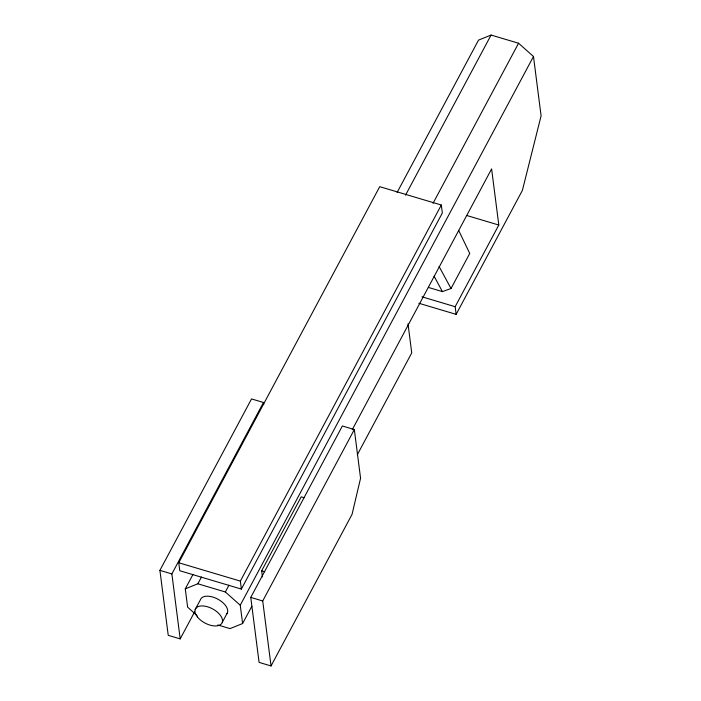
<?xml version="1.0" encoding="UTF-8"?>
<svg xmlns="http://www.w3.org/2000/svg" width="701" height="701" viewBox="0 0 701 701"><rect width="100%" height="100%" fill="white"/><g stroke="black" fill="none" stroke-linecap="round" stroke-linejoin="round"><path stroke-width="1.05" d="M194.641 611.859L180.192 638.891L168.231 635.334L159.907 570.36L251.519 398.93L263.48 402.488L263.76 404.652M180.192 638.891L171.868 573.926L263.48 402.488M178.764 562.763L379.732 186.676L441.315 205.025L442.34 212.99L241.363 589.077L179.78 570.737L178.764 562.763L240.347 581.103L241.363 589.077M197.051 615.539L187.631 607.171L185.283 588.849L193.012 574.382M397.09 192.486L478.52 40.115L491.086 35.05L518.574 43.234L533.487 56.492L541.093 115.858L522.394 190.383L456.141 314.363L418.812 303.244M185.283 588.849L197.857 583.784L201.459 577.037M405.537 195.141L491.086 35.05M195.158 609.616L200.363 599.872A15.036 8.053 28.1 0 1 218.116 599.302A15.036 8.053 28.1 0 1 226.432 614.321M217.818 624.968L230.033 628.613L242.599 623.539L240.25 605.217L225.336 591.968L228.947 585.221M433.025 203.325L518.574 43.234M240.347 581.103L441.315 205.025M222.313 622.269L227.518 612.516M240.25 605.217L533.487 56.492M262.454 576.932L261.666 570.824L301.202 496.843L304.19 497.728M250.756 597.418L342.368 425.98L354.329 429.547L360.568 478.275L352.042 514.368L271.042 665.95L259.081 662.384L250.756 597.418L262.717 600.976L271.042 665.95M242.599 623.539L251.834 606.269M352.235 429.731L491.611 168.915L498.805 225.039L455.159 306.696L456.141 314.363M262.717 600.976L354.329 429.547M357.256 454.853L411.732 352.91L408.008 323.818M428.364 287.419L442.427 291.607L451.015 288.514L469.74 253.464L458.629 230.331M466.647 215.461L498.805 225.039M421.976 296.812L455.159 306.696M261.666 570.824L264.663 571.709M159.907 570.36L171.868 573.926M197.857 583.784L225.336 591.968M439.063 266.433L451.015 288.514M434.112 276.247L442.427 291.607M197.419 616.976A15.036 8.053 28.1 0 0 221.218 624.065A15.036 8.053 28.1 0 0 207.557 606.786A15.036 8.053 28.1 0 0 197.419 616.976"/></g></svg>
